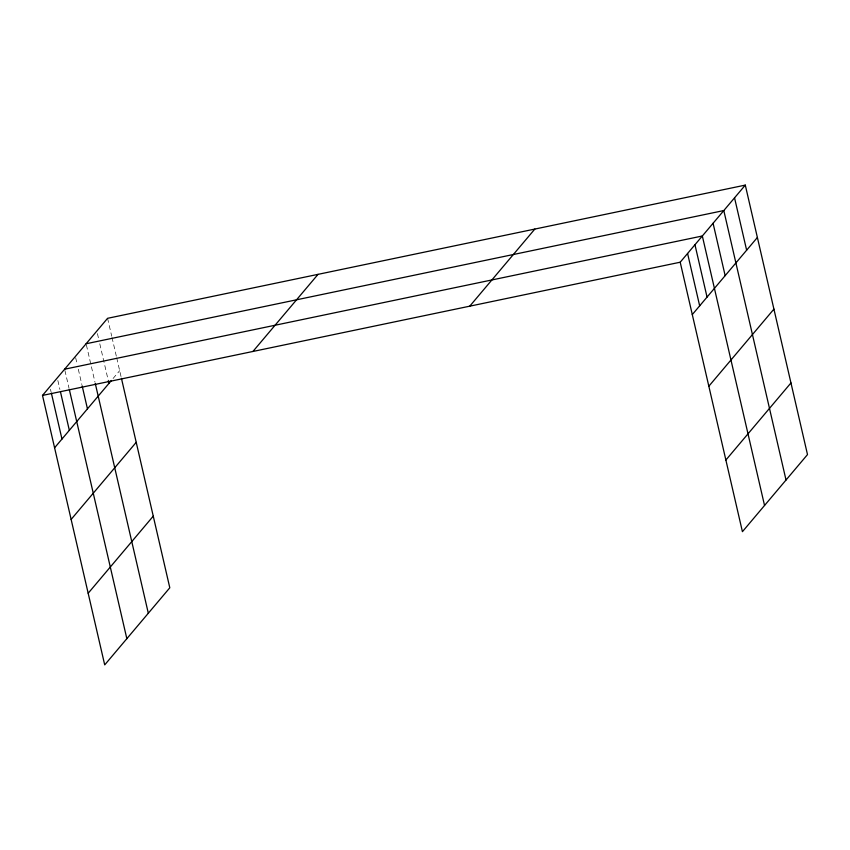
<?xml version="1.0" encoding="UTF-8"?>
<svg xmlns="http://www.w3.org/2000/svg" width="850" height="850" viewBox="0 0 850 850"><rect width="100%" height="100%" fill="white"/><g stroke="black" fill="none" stroke-linecap="round" stroke-linejoin="round"><path stroke-width="0.64" stroke-dasharray="4.25 3.19" d="M113.061 378.505L119.669 370.685M107.578 318.314L111.711 336.196M112.009 337.471L116.429 356.628M116.726 357.914L121.146 377.081M97.431 333.593L98.611 338.704M99.79 343.814L108.343 380.853M86.402 345.036L94.956 382.075M75.661 357.754L77.137 364.14M78.317 369.251L81.855 384.582M64.919 370.483L69.052 388.365M57.843 380.492L59.904 389.438M50.469 389.236L51.053 391.786"/><path stroke-width="1.27" d="M121.444 378.356L169.798 587.786L104.709 664.891L42.5 395.42L107.578 318.314L745.291 185.109L807.5 454.58L742.422 531.686L680.202 262.214L745.291 185.109M54.591 447.78L111.414 380.471M71.134 519.424L136.212 442.329M252.939 351.464L318.027 274.359M88.177 593.247L153.255 516.141M469.763 306.17L534.841 229.064M692.293 314.574L757.382 237.479M708.836 386.219L773.914 309.124M725.879 460.041L790.957 382.936M86.105 343.761L723.807 210.556L786.027 480.027M64.632 369.208L702.334 235.992L764.543 505.474M42.5 395.42L680.202 262.214M734.549 197.837L746.64 250.197M713.076 223.274L725.156 275.644M694.96 244.736L707.051 297.096M687.586 253.47L699.667 305.841M108.343 380.853L108.927 383.403M95.243 383.35L148.314 613.232M82.152 385.858L87.454 408.85M69.349 389.64L126.841 638.679M60.499 391.988L69.339 430.302M51.351 393.061L61.965 439.046"/></g></svg>
